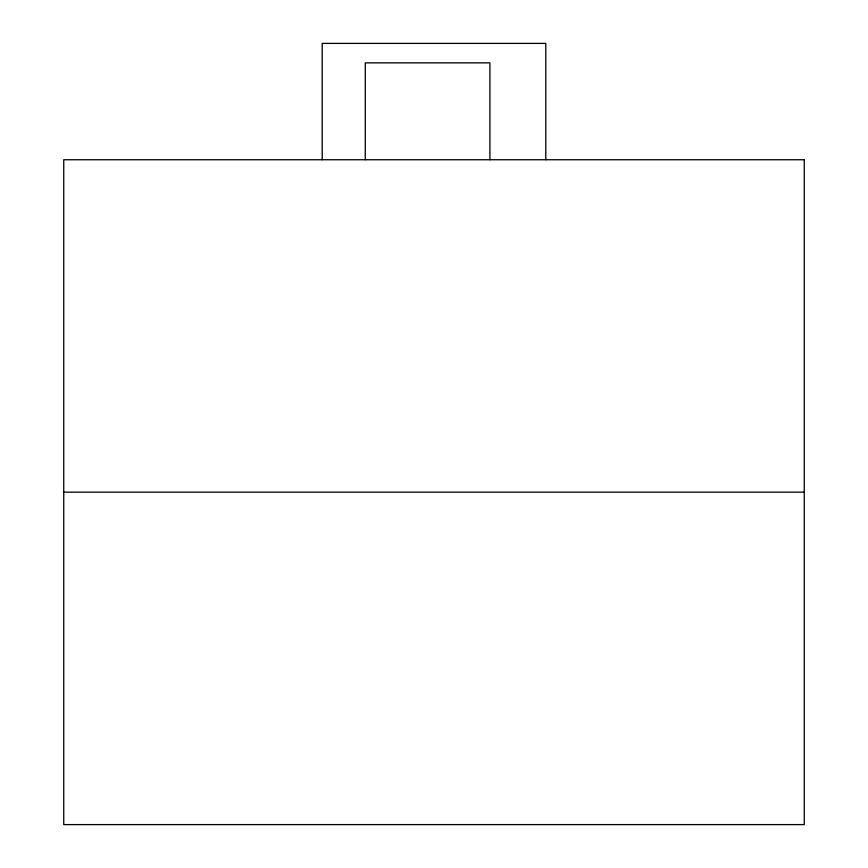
<?xml version="1.0" encoding="UTF-8"?>
<svg xmlns="http://www.w3.org/2000/svg" width="868" height="868" viewBox="0 0 868 868"><rect width="100%" height="100%" fill="white"/><g stroke="black" fill="none" stroke-linecap="round" stroke-linejoin="round"><path stroke-width="1.3" d="M63.744 492.167L804.256 492.167M545.798 159.745L545.798 43.4L322.202 43.4L322.202 159.745M489.899 159.745L489.899 62.865L365.276 62.865L365.276 159.745M804.256 159.745L63.744 159.745L63.744 824.6L804.256 824.6L804.256 159.745"/></g></svg>
